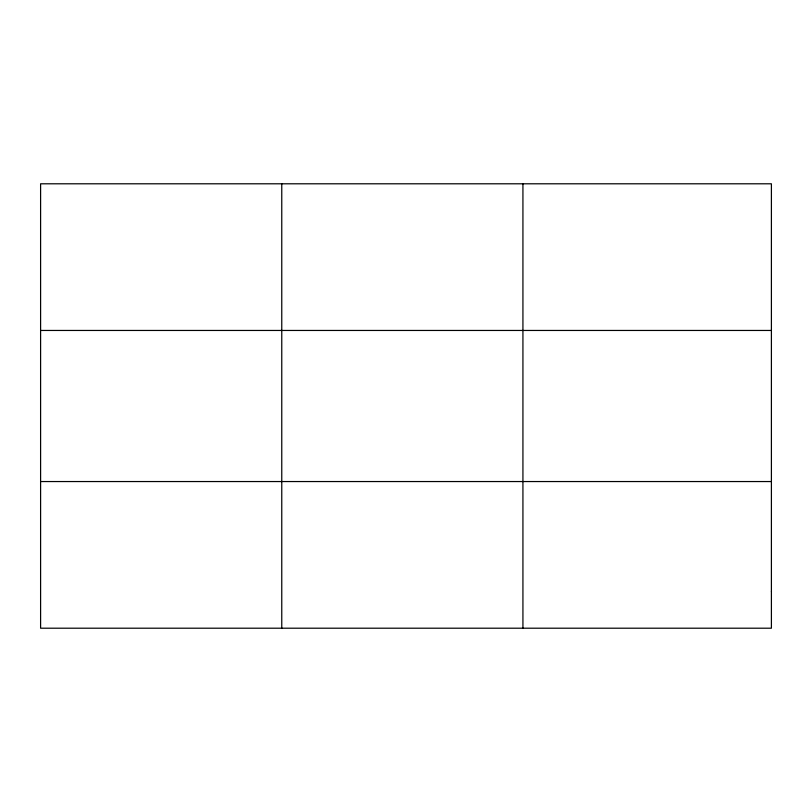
<?xml version="1.0" encoding="UTF-8"?>
<svg xmlns="http://www.w3.org/2000/svg" width="812" height="812" viewBox="0 0 812 812"><rect width="100%" height="100%" fill="white"/><g stroke="black" fill="none" stroke-linecap="round" stroke-linejoin="round"><path stroke-width="1.22" d="M40.6 330.454L771.4 330.454M40.6 481.546L771.4 481.546M522.928 183.796L522.928 628.204M281.764 183.796L281.764 628.204M771.4 591.542L771.4 628.204L40.6 628.204L40.6 183.796L771.4 183.796L771.4 591.542"/></g></svg>
